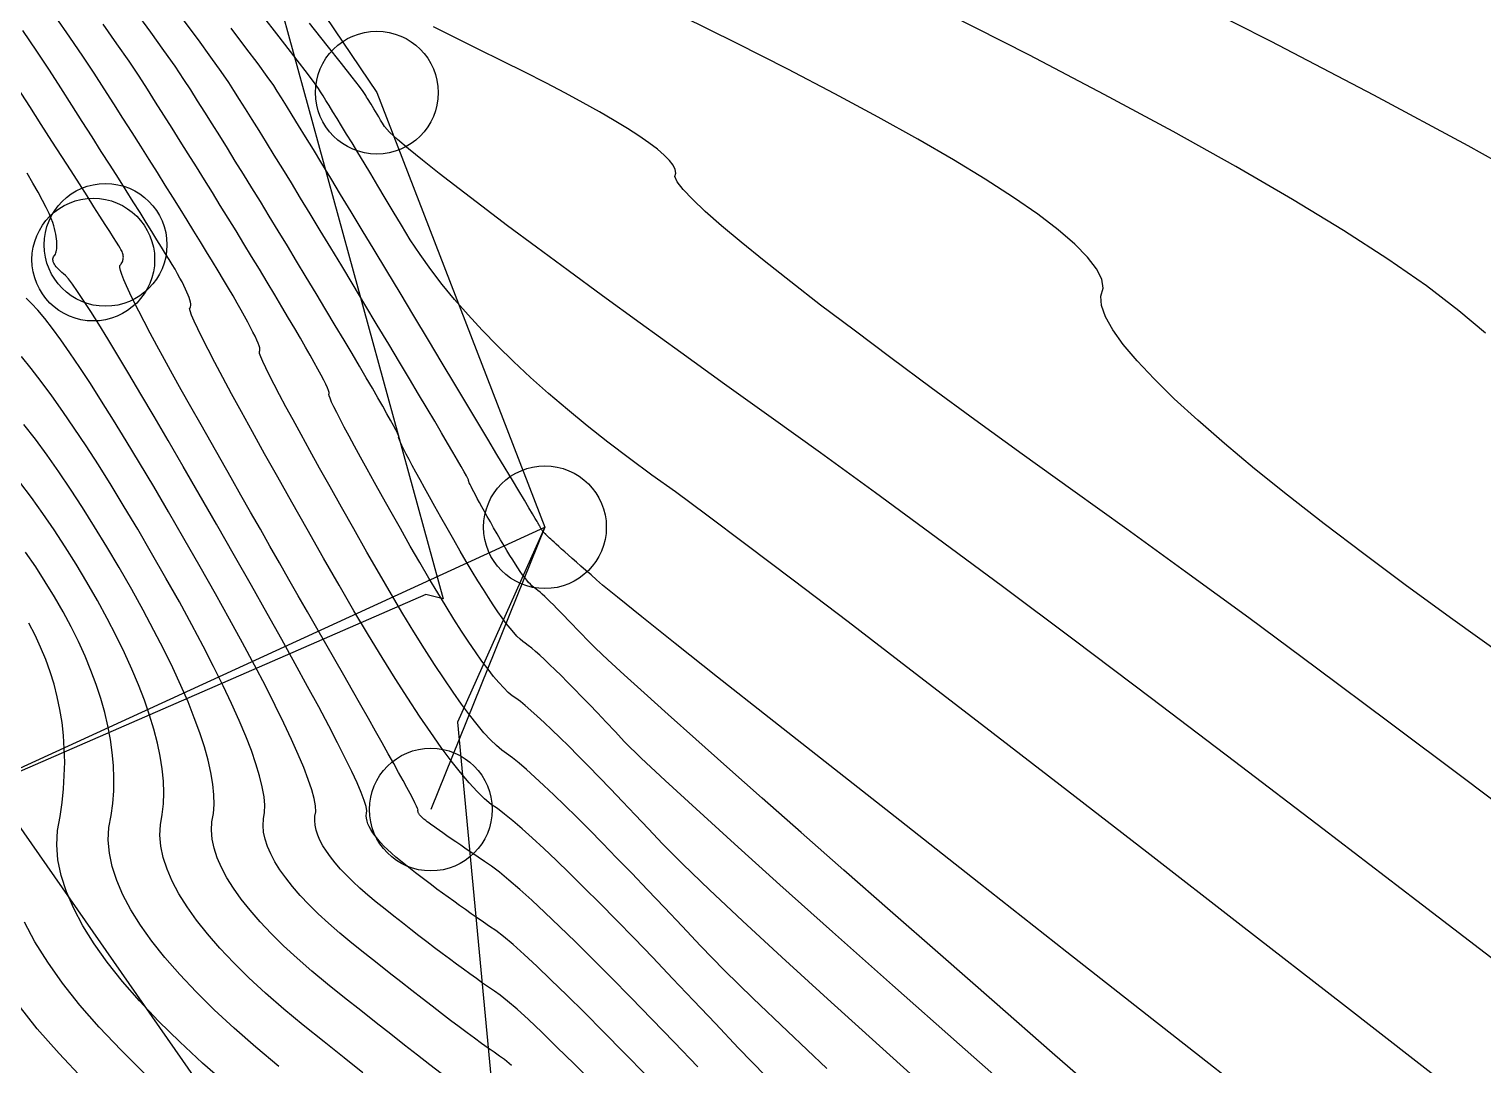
# Model space of a CAD drawing. Extents: x 83 to 1412852, y -76 to 4931706.
# Drawn here: x 1412642.31 to 1412654.15, y 4931565.56 to 4931574 of the extents above; entities that cross this region are included whole.
import ezdxf

# ---------------------------------------------------------------- set-up
doc = ezdxf.new("R2010")
doc.units = 0
doc.header["$MEASUREMENT"] = 0
doc.header["$PDMODE"] = 33
doc.header["$PDSIZE"] = 1
doc.layers.get('0').update_dxf_attribs({"color": 1, "linetype": 'CONTINUOUS'})
doc.layers.add('Ground topo-Rev01', color=1, linetype='CONTINUOUS')
doc.layers.add('New scratch layer', color=1, linetype='CONTINUOUS')

msp = doc.modelspace()

# ---------------------------------------------------------------- linework, layer by layer
for points in [[(1412624.31, 4931582.43), (1412625.64, 4931584.3), (1412628.73, 4931586.46), (1412633.2, 4931587.59), (1412637.92, 4931585.4), (1412637.83, 4931584.3), (1412637.83, 4931584.3), (1412645.14, 4931573.48), (1412645.14, 4931573.48), (1412645.14, 4931573.48), (1412646.51, 4931569.94), (1412645.58, 4931567.64)], [(1412625.83, 4931580.38), (1412628.75, 4931581.8), (1412632.64, 4931582.21), (1412634.8, 4931580.2), (1412637.58, 4931576.34), (1412641.3, 4931568.83), (1412646.46, 4931561.43), (1412653.58, 4931556.32), (1412661.21, 4931552.91), (1412664.41, 4931553.01), (1412671.43, 4931552.25), (1412680.76, 4931551.75), (1412690.96, 4931557.29), (1412699.75, 4931563.42), (1412708.32, 4931567.05)], [(1412654.732, 4931572.655), (1412654.031, 4931573.046), (1412653.263, 4931573.459), (1412652.426, 4931573.896), (1412651.522, 4931574.356), (1412650.55, 4931574.838), (1412649.511, 4931575.343), (1412648.522, 4931575.836), (1412647.585, 4931576.315), (1412646.698, 4931576.781), (1412645.862, 4931577.235), (1412645.077, 4931577.675), (1412644.343, 4931578.102), (1412643.66, 4931578.516), (1412643.028, 4931578.917), (1412642.447, 4931579.305), (1412641.916, 4931579.68)], [(1412648.808, 4931565.531), (1412648.486, 4931565.834), (1412648.207, 4931566.101), (1412647.97, 4931566.333), (1412647.777, 4931566.529), (1412647.627, 4931566.69), (1412647.483, 4931566.842), (1412647.346, 4931566.986), (1412647.217, 4931567.121), (1412647.094, 4931567.248), (1412646.978, 4931567.367), (1412646.869, 4931567.478), (1412646.767, 4931567.58), (1412646.671, 4931567.674), (1412646.583, 4931567.759), (1412646.502, 4931567.836), (1412646.427, 4931567.905), (1412646.359, 4931567.966), (1412646.299, 4931568.018), (1412646.245, 4931568.062), (1412646.198, 4931568.097), (1412646.158, 4931568.124), (1412646.114, 4931568.162), (1412646.066, 4931568.209), (1412646.013, 4931568.266), (1412645.957, 4931568.334), (1412645.896, 4931568.411), (1412645.831, 4931568.498), (1412645.762, 4931568.596), (1412645.688, 4931568.704), (1412645.611, 4931568.821), (1412645.529, 4931568.949), (1412645.443, 4931569.087), (1412645.353, 4931569.235), (1412645.259, 4931569.392), (1412645.161, 4931569.56), (1412645.059, 4931569.738), (1412644.952, 4931569.926), (1412644.852, 4931570.103), (1412644.76, 4931570.268), (1412644.674, 4931570.422), (1412644.595, 4931570.564), (1412644.523, 4931570.695), (1412644.458, 4931570.814), (1412644.399, 4931570.922), (1412644.348, 4931571.018), (1412644.304, 4931571.103), (1412644.266, 4931571.177), (1412644.236, 4931571.239), (1412644.212, 4931571.289), (1412644.195, 4931571.329), (1412644.185, 4931571.356), (1412644.183, 4931571.373), (1412644.187, 4931571.377), (1412644.188, 4931571.386), (1412644.186, 4931571.4), (1412644.181, 4931571.417), (1412644.173, 4931571.439), (1412644.162, 4931571.465), (1412644.148, 4931571.495), (1412644.131, 4931571.529), (1412644.112, 4931571.568), (1412644.089, 4931571.611), (1412644.063, 4931571.658), (1412644.035, 4931571.709), (1412644.003, 4931571.765), (1412643.969, 4931571.824), (1412643.931, 4931571.888), (1412643.891, 4931571.956), (1412643.847, 4931572.029), (1412643.801, 4931572.104), (1412643.753, 4931572.183), (1412643.703, 4931572.266), (1412643.65, 4931572.351), (1412643.595, 4931572.44), (1412643.538, 4931572.533), (1412643.478, 4931572.628), (1412643.416, 4931572.727), (1412643.352, 4931572.829), (1412643.286, 4931572.935), (1412643.217, 4931573.044), (1412643.146, 4931573.156), (1412643.072, 4931573.271), (1412642.997, 4931573.39), (1412642.919, 4931573.512), (1412642.838, 4931573.638), (1412642.745, 4931573.778), (1412642.64, 4931573.932), (1412642.521, 4931574.101)], [(1412649.712, 4931565.288), (1412649.236, 4931565.715), (1412648.812, 4931566.099), (1412648.44, 4931566.439), (1412648.12, 4931566.735), (1412647.851, 4931566.987), (1412647.633, 4931567.196), (1412647.468, 4931567.361), (1412647.354, 4931567.482), (1412647.246, 4931567.597), (1412647.142, 4931567.706), (1412647.044, 4931567.809), (1412646.951, 4931567.905), (1412646.864, 4931567.995), (1412646.781, 4931568.078), (1412646.704, 4931568.156), (1412646.632, 4931568.226), (1412646.565, 4931568.291), (1412646.504, 4931568.349), (1412646.447, 4931568.402), (1412646.396, 4931568.447), (1412646.35, 4931568.487), (1412646.31, 4931568.52), (1412646.274, 4931568.547), (1412646.244, 4931568.567), (1412646.211, 4931568.595), (1412646.174, 4931568.631), (1412646.134, 4931568.674), (1412646.092, 4931568.725), (1412646.046, 4931568.784), (1412645.996, 4931568.85), (1412645.944, 4931568.924), (1412645.889, 4931569.005), (1412645.83, 4931569.094), (1412645.768, 4931569.191), (1412645.704, 4931569.295), (1412645.636, 4931569.407), (1412645.564, 4931569.526), (1412645.49, 4931569.653), (1412645.413, 4931569.787), (1412645.332, 4931569.93), (1412645.257, 4931570.063), (1412645.187, 4931570.188), (1412645.122, 4931570.304), (1412645.062, 4931570.412), (1412645.007, 4931570.511), (1412644.958, 4931570.601), (1412644.914, 4931570.682), (1412644.875, 4931570.755), (1412644.842, 4931570.82), (1412644.813, 4931570.875), (1412644.79, 4931570.922), (1412644.772, 4931570.96), (1412644.76, 4931570.99), (1412644.752, 4931571.011), (1412644.75, 4931571.023), (1412644.753, 4931571.027), (1412644.752, 4931571.037), (1412644.747, 4931571.053), (1412644.738, 4931571.075), (1412644.724, 4931571.104), (1412644.707, 4931571.139), (1412644.686, 4931571.18), (1412644.66, 4931571.228), (1412644.63, 4931571.281), (1412644.597, 4931571.341), (1412644.559, 4931571.408), (1412644.517, 4931571.48), (1412644.471, 4931571.559), (1412644.421, 4931571.644), (1412644.366, 4931571.735), (1412644.308, 4931571.833), (1412644.246, 4931571.937), (1412644.183, 4931572.041), (1412644.12, 4931572.145), (1412644.057, 4931572.249), (1412643.993, 4931572.353), (1412643.929, 4931572.458), (1412643.865, 4931572.562), (1412643.8, 4931572.667), (1412643.735, 4931572.771), (1412643.67, 4931572.876), (1412643.604, 4931572.981), (1412643.538, 4931573.086), (1412643.472, 4931573.191), (1412643.405, 4931573.297), (1412643.338, 4931573.402), (1412643.271, 4931573.507), (1412643.204, 4931573.613), (1412643.121, 4931573.736), (1412643.023, 4931573.878), (1412642.91, 4931574.037)], [(1412650.493, 4931565.193), (1412649.888, 4931565.727), (1412649.342, 4931566.211), (1412648.854, 4931566.645), (1412648.425, 4931567.028), (1412648.054, 4931567.362), (1412647.742, 4931567.645), (1412647.489, 4931567.878), (1412647.295, 4931568.06), (1412647.159, 4931568.193), (1412647.082, 4931568.275), (1412647.008, 4931568.353), (1412646.938, 4931568.427), (1412646.872, 4931568.496), (1412646.809, 4931568.561), (1412646.75, 4931568.622), (1412646.694, 4931568.679), (1412646.641, 4931568.731), (1412646.593, 4931568.779), (1412646.547, 4931568.823), (1412646.506, 4931568.863), (1412646.468, 4931568.898), (1412646.433, 4931568.929), (1412646.402, 4931568.956), (1412646.374, 4931568.978), (1412646.35, 4931568.996), (1412646.33, 4931569.01), (1412646.307, 4931569.029), (1412646.282, 4931569.053), (1412646.256, 4931569.083), (1412646.227, 4931569.117), (1412646.195, 4931569.157), (1412646.162, 4931569.202), (1412646.127, 4931569.252), (1412646.089, 4931569.307), (1412646.049, 4931569.367), (1412646.008, 4931569.432), (1412645.964, 4931569.503), (1412645.918, 4931569.579), (1412645.869, 4931569.66), (1412645.819, 4931569.746), (1412645.767, 4931569.837), (1412645.712, 4931569.933), (1412645.661, 4931570.023), (1412645.613, 4931570.108), (1412645.569, 4931570.187), (1412645.529, 4931570.26), (1412645.492, 4931570.327), (1412645.459, 4931570.388), (1412645.429, 4931570.443), (1412645.403, 4931570.492), (1412645.38, 4931570.536), (1412645.361, 4931570.573), (1412645.345, 4931570.605), (1412645.333, 4931570.631), (1412645.324, 4931570.651), (1412645.319, 4931570.665), (1412645.318, 4931570.674), (1412645.32, 4931570.676), (1412645.317, 4931570.687), (1412645.308, 4931570.706), (1412645.295, 4931570.733), (1412645.276, 4931570.769), (1412645.252, 4931570.813), (1412645.223, 4931570.865), (1412645.188, 4931570.926), (1412645.149, 4931570.995), (1412645.104, 4931571.072), (1412645.054, 4931571.158), (1412644.999, 4931571.251), (1412644.938, 4931571.354), (1412644.873, 4931571.464), (1412644.802, 4931571.583), (1412644.726, 4931571.71), (1412644.645, 4931571.845), (1412644.565, 4931571.977), (1412644.487, 4931572.106), (1412644.411, 4931572.232), (1412644.336, 4931572.355), (1412644.263, 4931572.475), (1412644.192, 4931572.592), (1412644.122, 4931572.705), (1412644.054, 4931572.816), (1412643.987, 4931572.923), (1412643.923, 4931573.027), (1412643.86, 4931573.129), (1412643.798, 4931573.227), (1412643.738, 4931573.322), (1412643.68, 4931573.413), (1412643.624, 4931573.502), (1412643.569, 4931573.588), (1412643.496, 4931573.695), (1412643.406, 4931573.823), (1412643.298, 4931573.973), (1412643.172, 4931574.145)], [(1412651.144, 4931565.222), (1412650.643, 4931565.66), (1412650.172, 4931566.071), (1412649.732, 4931566.456), (1412649.323, 4931566.815), (1412648.944, 4931567.147), (1412648.597, 4931567.453), (1412648.28, 4931567.733), (1412647.993, 4931567.987), (1412647.738, 4931568.214), (1412647.513, 4931568.415), (1412647.319, 4931568.59), (1412647.155, 4931568.738), (1412647.023, 4931568.86), (1412646.921, 4931568.955), (1412646.85, 4931569.025), (1412646.81, 4931569.068), (1412646.771, 4931569.109), (1412646.734, 4931569.147), (1412646.7, 4931569.184), (1412646.667, 4931569.218), (1412646.635, 4931569.25), (1412646.606, 4931569.279), (1412646.579, 4931569.307), (1412646.553, 4931569.332), (1412646.53, 4931569.355), (1412646.508, 4931569.376), (1412646.488, 4931569.394), (1412646.47, 4931569.41), (1412646.453, 4931569.424), (1412646.439, 4931569.436), (1412646.426, 4931569.446), (1412646.416, 4931569.453), (1412646.404, 4931569.463), (1412646.391, 4931569.476), (1412646.377, 4931569.491), (1412646.362, 4931569.509), (1412646.345, 4931569.53), (1412646.328, 4931569.553), (1412646.309, 4931569.579), (1412646.29, 4931569.608), (1412646.269, 4931569.64), (1412646.247, 4931569.674), (1412646.224, 4931569.711), (1412646.2, 4931569.751), (1412646.174, 4931569.793), (1412646.148, 4931569.838), (1412646.121, 4931569.886), (1412646.092, 4931569.936), (1412646.065, 4931569.984), (1412646.04, 4931570.028), (1412646.017, 4931570.069), (1412645.996, 4931570.107), (1412645.977, 4931570.142), (1412645.959, 4931570.174), (1412645.944, 4931570.203), (1412645.93, 4931570.229), (1412645.918, 4931570.252), (1412645.908, 4931570.272), (1412645.9, 4931570.288), (1412645.893, 4931570.302), (1412645.889, 4931570.313), (1412645.886, 4931570.32), (1412645.886, 4931570.324), (1412645.887, 4931570.326), (1412645.881, 4931570.337), (1412645.87, 4931570.359), (1412645.852, 4931570.392), (1412645.828, 4931570.434), (1412645.797, 4931570.487), (1412645.76, 4931570.551), (1412645.717, 4931570.624), (1412645.667, 4931570.708), (1412645.612, 4931570.803), (1412645.549, 4931570.907), (1412645.481, 4931571.023), (1412645.406, 4931571.148), (1412645.325, 4931571.284), (1412645.237, 4931571.43), (1412645.143, 4931571.586), (1412645.043, 4931571.753), (1412644.947, 4931571.914), (1412644.854, 4931572.068), (1412644.765, 4931572.216), (1412644.679, 4931572.357), (1412644.597, 4931572.492), (1412644.518, 4931572.621), (1412644.444, 4931572.744), (1412644.373, 4931572.86), (1412644.305, 4931572.97), (1412644.241, 4931573.074), (1412644.181, 4931573.171), (1412644.124, 4931573.262), (1412644.071, 4931573.347), (1412644.022, 4931573.425), (1412643.976, 4931573.497), (1412643.934, 4931573.563), (1412643.872, 4931573.653), (1412643.789, 4931573.769), (1412643.686, 4931573.909), (1412643.563, 4931574.075)], [(1412653.912, 4931565.351), (1412653.015, 4931566.05), (1412652.182, 4931566.697), (1412651.413, 4931567.294), (1412650.709, 4931567.839), (1412650.068, 4931568.334), (1412649.492, 4931568.777), (1412648.98, 4931569.169), (1412648.532, 4931569.51), (1412648.148, 4931569.8), (1412647.829, 4931570.039), (1412647.574, 4931570.227), (1412647.382, 4931570.363), (1412647.199, 4931570.499), (1412647.023, 4931570.633), (1412646.854, 4931570.767), (1412646.693, 4931570.899), (1412646.539, 4931571.03), (1412646.393, 4931571.16), (1412646.254, 4931571.289), (1412646.123, 4931571.417), (1412645.999, 4931571.544), (1412645.883, 4931571.669), (1412645.774, 4931571.794), (1412645.673, 4931571.917), (1412645.579, 4931572.04), (1412645.492, 4931572.161), (1412645.413, 4931572.281), (1412645.342, 4931572.4), (1412645.274, 4931572.513), (1412645.209, 4931572.62), (1412645.148, 4931572.722), (1412645.09, 4931572.818), (1412645.036, 4931572.908), (1412644.985, 4931572.992), (1412644.938, 4931573.07), (1412644.894, 4931573.143), (1412644.853, 4931573.209), (1412644.816, 4931573.27), (1412644.782, 4931573.325), (1412644.752, 4931573.374), (1412644.725, 4931573.417), (1412644.702, 4931573.455), (1412644.682, 4931573.487), (1412644.665, 4931573.513), (1412644.623, 4931573.57), (1412644.556, 4931573.66), (1412644.463, 4931573.781), (1412644.344, 4931573.935), (1412644.201, 4931574.12)], [(1412654.425, 4931566.274), (1412653.614, 4931566.898), (1412652.848, 4931567.484), (1412652.127, 4931568.033), (1412651.452, 4931568.545), (1412650.822, 4931569.019), (1412650.237, 4931569.457), (1412649.698, 4931569.857), (1412649.204, 4931570.22), (1412648.755, 4931570.545), (1412648.352, 4931570.834), (1412647.973, 4931571.106), (1412647.618, 4931571.362), (1412647.287, 4931571.601), (1412646.98, 4931571.825), (1412646.698, 4931572.031), (1412646.44, 4931572.222), (1412646.205, 4931572.396), (1412645.996, 4931572.554), (1412645.81, 4931572.696), (1412645.648, 4931572.821), (1412645.511, 4931572.93), (1412645.398, 4931573.023), (1412645.309, 4931573.099), (1412645.244, 4931573.159), (1412645.203, 4931573.203), (1412645.187, 4931573.231), (1412645.171, 4931573.257), (1412645.156, 4931573.282), (1412645.142, 4931573.305), (1412645.129, 4931573.327), (1412645.116, 4931573.348), (1412645.104, 4931573.367), (1412645.093, 4931573.385), (1412645.083, 4931573.402), (1412645.074, 4931573.417), (1412645.065, 4931573.432), (1412645.057, 4931573.444), (1412645.05, 4931573.456), (1412645.044, 4931573.466), (1412645.039, 4931573.474), (1412645.034, 4931573.482), (1412645.03, 4931573.488), (1412644.999, 4931573.529), (1412644.939, 4931573.605), (1412644.851, 4931573.717), (1412644.735, 4931573.865), (1412644.592, 4931574.047)], [(1412654.309, 4931568.901), (1412653.907, 4931569.189), (1412653.531, 4931569.462), (1412653.181, 4931569.722), (1412652.858, 4931569.968), (1412652.561, 4931570.2), (1412652.29, 4931570.417), (1412652.046, 4931570.621), (1412651.829, 4931570.811), (1412651.637, 4931570.986), (1412651.473, 4931571.148), (1412651.334, 4931571.296), (1412651.222, 4931571.429), (1412651.137, 4931571.549), (1412651.077, 4931571.654), (1412651.044, 4931571.746), (1412651.038, 4931571.823), (1412651.058, 4931571.887), (1412651.047, 4931571.961), (1412651.005, 4931572.045), (1412650.931, 4931572.14), (1412650.827, 4931572.246), (1412650.691, 4931572.362), (1412650.525, 4931572.489), (1412650.327, 4931572.626), (1412650.098, 4931572.774), (1412649.838, 4931572.932), (1412649.547, 4931573.101), (1412649.225, 4931573.281), (1412648.872, 4931573.471), (1412648.488, 4931573.671), (1412648.072, 4931573.882), (1412647.626, 4931574.104)], [(1412654.172, 4931571.52), (1412653.957, 4931571.704), (1412653.692, 4931571.905), (1412653.378, 4931572.124), (1412653.015, 4931572.358), (1412652.602, 4931572.61), (1412652.14, 4931572.878), (1412651.628, 4931573.163), (1412651.067, 4931573.465), (1412650.457, 4931573.784), (1412649.797, 4931574.119)], [(1412648.307, 4931565.47), (1412648.086, 4931565.697), (1412647.899, 4931565.897), (1412647.72, 4931566.086), (1412647.55, 4931566.265), (1412647.389, 4931566.434), (1412647.236, 4931566.592), (1412647.092, 4931566.74), (1412646.956, 4931566.877), (1412646.829, 4931567.004), (1412646.711, 4931567.121), (1412646.601, 4931567.227), (1412646.5, 4931567.323), (1412646.407, 4931567.409), (1412646.323, 4931567.484), (1412646.247, 4931567.549), (1412646.18, 4931567.604), (1412646.122, 4931567.648), (1412646.072, 4931567.682), (1412646.017, 4931567.728), (1412645.957, 4931567.787), (1412645.892, 4931567.858), (1412645.822, 4931567.942), (1412645.746, 4931568.038), (1412645.665, 4931568.147), (1412645.579, 4931568.268), (1412645.488, 4931568.402), (1412645.392, 4931568.548), (1412645.29, 4931568.707), (1412645.183, 4931568.879), (1412645.071, 4931569.062), (1412644.954, 4931569.259), (1412644.832, 4931569.468), (1412644.705, 4931569.689), (1412644.572, 4931569.923), (1412644.448, 4931570.143), (1412644.333, 4931570.348), (1412644.226, 4931570.539), (1412644.128, 4931570.716), (1412644.038, 4931570.879), (1412643.957, 4931571.027), (1412643.885, 4931571.161), (1412643.821, 4931571.281), (1412643.766, 4931571.387), (1412643.719, 4931571.478), (1412643.681, 4931571.556), (1412643.652, 4931571.619), (1412643.631, 4931571.667), (1412643.618, 4931571.702), (1412643.615, 4931571.722), (1412643.62, 4931571.728), (1412643.623, 4931571.736), (1412643.624, 4931571.746), (1412643.624, 4931571.759), (1412643.621, 4931571.774), (1412643.617, 4931571.791), (1412643.611, 4931571.81), (1412643.603, 4931571.831), (1412643.593, 4931571.854), (1412643.582, 4931571.88), (1412643.568, 4931571.908), (1412643.553, 4931571.938), (1412643.536, 4931571.97), (1412643.517, 4931572.004), (1412643.496, 4931572.041), (1412643.473, 4931572.08), (1412643.448, 4931572.121), (1412643.419, 4931572.168), (1412643.386, 4931572.222), (1412643.349, 4931572.282), (1412643.307, 4931572.35), (1412643.261, 4931572.423), (1412643.211, 4931572.503), (1412643.156, 4931572.59), (1412643.098, 4931572.683), (1412643.035, 4931572.783), (1412642.967, 4931572.889), (1412642.895, 4931573.001), (1412642.82, 4931573.121), (1412642.739, 4931573.246), (1412642.655, 4931573.379), (1412642.566, 4931573.518), (1412642.473, 4931573.663), (1412642.37, 4931573.819), (1412642.256, 4931573.987)], [(1412652.421, 4931565.177), (1412651.554, 4931565.857), (1412650.762, 4931566.479), (1412650.044, 4931567.044), (1412649.401, 4931567.55), (1412648.832, 4931567.998), (1412648.337, 4931568.388), (1412647.917, 4931568.72), (1412647.571, 4931568.994), (1412647.3, 4931569.211), (1412647.102, 4931569.369), (1412646.98, 4931569.469), (1412646.931, 4931569.511), (1412646.886, 4931569.551), (1412646.843, 4931569.588), (1412646.803, 4931569.623), (1412646.766, 4931569.656), (1412646.731, 4931569.686), (1412646.7, 4931569.714), (1412646.671, 4931569.739), (1412646.645, 4931569.762), (1412646.622, 4931569.783), (1412646.601, 4931569.801), (1412646.584, 4931569.817), (1412646.569, 4931569.831), (1412646.557, 4931569.842), (1412646.547, 4931569.85), (1412646.541, 4931569.857), (1412646.537, 4931569.861), (1412646.534, 4931569.864), (1412646.53, 4931569.868), (1412646.527, 4931569.871), (1412646.524, 4931569.874), (1412646.521, 4931569.877), (1412646.519, 4931569.88), (1412646.516, 4931569.882), (1412646.514, 4931569.885), (1412646.512, 4931569.887), (1412646.51, 4931569.889), (1412646.508, 4931569.89), (1412646.506, 4931569.892), (1412646.505, 4931569.893), (1412646.504, 4931569.894), (1412646.502, 4931569.895), (1412646.501, 4931569.896), (1412646.5, 4931569.897), (1412646.499, 4931569.898), (1412646.498, 4931569.899), (1412646.497, 4931569.901), (1412646.495, 4931569.903), (1412646.493, 4931569.905), (1412646.492, 4931569.907), (1412646.49, 4931569.91), (1412646.488, 4931569.913), (1412646.486, 4931569.916), (1412646.484, 4931569.919), (1412646.482, 4931569.923), (1412646.479, 4931569.927), (1412646.477, 4931569.931), (1412646.475, 4931569.935), (1412646.472, 4931569.94), (1412646.47, 4931569.944), (1412646.467, 4931569.948), (1412646.465, 4931569.952), (1412646.463, 4931569.955), (1412646.462, 4931569.958), (1412646.46, 4931569.961), (1412646.459, 4931569.964), (1412646.457, 4931569.966), (1412646.456, 4931569.968), (1412646.455, 4931569.97), (1412646.455, 4931569.972), (1412646.454, 4931569.973), (1412646.454, 4931569.974), (1412646.453, 4931569.975), (1412646.453, 4931569.975), (1412646.453, 4931569.975), (1412646.446, 4931569.988), (1412646.431, 4931570.012), (1412646.409, 4931570.05), (1412646.379, 4931570.099), (1412646.342, 4931570.161), (1412646.298, 4931570.236), (1412646.245, 4931570.323), (1412646.186, 4931570.422), (1412646.119, 4931570.533), (1412646.045, 4931570.657), (1412645.963, 4931570.794), (1412645.874, 4931570.942), (1412645.777, 4931571.104), (1412645.673, 4931571.277), (1412645.561, 4931571.463), (1412645.442, 4931571.661), (1412645.329, 4931571.85), (1412645.221, 4931572.029), (1412645.118, 4931572.199), (1412645.022, 4931572.359), (1412644.931, 4931572.51), (1412644.845, 4931572.651), (1412644.766, 4931572.782), (1412644.691, 4931572.904), (1412644.623, 4931573.017), (1412644.56, 4931573.12), (1412644.502, 4931573.213), (1412644.451, 4931573.297), (1412644.404, 4931573.372), (1412644.364, 4931573.437), (1412644.329, 4931573.492), (1412644.3, 4931573.538), (1412644.247, 4931573.612), (1412644.172, 4931573.714), (1412644.074, 4931573.845), (1412643.954, 4931574.005)], [(1412654.679, 4931567.38), (1412654.014, 4931567.882), (1412653.387, 4931568.353), (1412652.797, 4931568.792), (1412652.244, 4931569.201), (1412651.729, 4931569.578), (1412651.251, 4931569.924), (1412650.81, 4931570.239), (1412650.398, 4931570.536), (1412650.013, 4931570.815), (1412649.657, 4931571.076), (1412649.329, 4931571.319), (1412649.029, 4931571.544), (1412648.756, 4931571.75), (1412648.512, 4931571.939), (1412648.296, 4931572.109), (1412648.108, 4931572.262), (1412647.948, 4931572.396), (1412647.816, 4931572.513), (1412647.712, 4931572.611), (1412647.636, 4931572.691), (1412647.588, 4931572.754), (1412647.569, 4931572.798), (1412647.577, 4931572.824), (1412647.572, 4931572.854), (1412647.555, 4931572.889), (1412647.525, 4931572.928), (1412647.482, 4931572.972), (1412647.426, 4931573.02), (1412647.357, 4931573.072), (1412647.276, 4931573.128), (1412647.182, 4931573.189), (1412647.075, 4931573.254), (1412646.955, 4931573.324), (1412646.822, 4931573.398), (1412646.677, 4931573.476), (1412646.518, 4931573.559), (1412646.347, 4931573.646), (1412646.164, 4931573.737), (1412645.967, 4931573.833), (1412645.78, 4931573.926), (1412645.603, 4931574.016)], [(1412647.755, 4931565.544), (1412647.563, 4931565.745), (1412647.381, 4931565.934), (1412647.209, 4931566.11), (1412647.049, 4931566.273), (1412646.898, 4931566.424), (1412646.758, 4931566.563), (1412646.629, 4931566.688), (1412646.51, 4931566.802), (1412646.402, 4931566.902), (1412646.304, 4931566.99), (1412646.217, 4931567.066), (1412646.14, 4931567.129), (1412646.074, 4931567.179), (1412646.018, 4931567.217), (1412645.965, 4931567.253), (1412645.915, 4931567.287), (1412645.869, 4931567.319), (1412645.825, 4931567.349), (1412645.784, 4931567.377), (1412645.746, 4931567.403), (1412645.711, 4931567.427), (1412645.679, 4931567.45), (1412645.65, 4931567.47), (1412645.624, 4931567.488), (1412645.601, 4931567.504), (1412645.581, 4931567.519), (1412645.564, 4931567.531), (1412645.55, 4931567.541), (1412645.539, 4931567.55), (1412645.531, 4931567.556), (1412645.523, 4931567.563), (1412645.516, 4931567.569), (1412645.509, 4931567.575), (1412645.504, 4931567.581), (1412645.498, 4931567.586), (1412645.493, 4931567.592), (1412645.489, 4931567.597), (1412645.485, 4931567.602), (1412645.482, 4931567.607), (1412645.48, 4931567.612), (1412645.478, 4931567.617), (1412645.476, 4931567.621), (1412645.475, 4931567.626), (1412645.475, 4931567.63), (1412645.475, 4931567.634), (1412645.476, 4931567.638), (1412645.472, 4931567.65), (1412645.464, 4931567.669), (1412645.451, 4931567.695), (1412645.433, 4931567.73), (1412645.411, 4931567.772), (1412645.385, 4931567.821), (1412645.354, 4931567.878), (1412645.318, 4931567.943), (1412645.278, 4931568.015), (1412645.233, 4931568.095), (1412645.184, 4931568.183), (1412645.13, 4931568.278), (1412645.072, 4931568.381), (1412645.009, 4931568.491), (1412644.942, 4931568.609), (1412644.87, 4931568.735), (1412644.797, 4931568.862), (1412644.724, 4931568.99), (1412644.65, 4931569.119), (1412644.575, 4931569.25), (1412644.5, 4931569.382), (1412644.423, 4931569.515), (1412644.347, 4931569.65), (1412644.269, 4931569.786), (1412644.191, 4931569.923), (1412644.112, 4931570.062), (1412644.033, 4931570.202), (1412643.953, 4931570.343), (1412643.872, 4931570.485), (1412643.79, 4931570.629), (1412643.708, 4931570.774), (1412643.625, 4931570.92), (1412643.547, 4931571.058), (1412643.476, 4931571.187), (1412643.409, 4931571.307), (1412643.348, 4931571.419), (1412643.293, 4931571.521), (1412643.244, 4931571.616), (1412643.2, 4931571.701), (1412643.161, 4931571.778), (1412643.128, 4931571.846), (1412643.101, 4931571.905), (1412643.079, 4931571.956), (1412643.063, 4931571.998), (1412643.052, 4931572.031), (1412643.047, 4931572.056), (1412643.047, 4931572.071), (1412643.053, 4931572.079), (1412643.058, 4931572.086), (1412643.063, 4931572.093), (1412643.067, 4931572.101), (1412643.07, 4931572.109), (1412643.072, 4931572.116), (1412643.074, 4931572.124), (1412643.074, 4931572.133), (1412643.075, 4931572.141), (1412643.074, 4931572.149), (1412643.073, 4931572.158), (1412643.071, 4931572.167), (1412643.068, 4931572.176), (1412643.064, 4931572.185), (1412643.06, 4931572.194), (1412643.055, 4931572.203), (1412643.05, 4931572.212), (1412643.038, 4931572.232), (1412643.019, 4931572.261), (1412642.995, 4931572.299), (1412642.964, 4931572.348), (1412642.927, 4931572.406), (1412642.884, 4931572.474), (1412642.835, 4931572.551), (1412642.779, 4931572.639), (1412642.717, 4931572.736), (1412642.649, 4931572.842), (1412642.574, 4931572.959), (1412642.493, 4931573.085), (1412642.406, 4931573.221), (1412642.313, 4931573.367), (1412642.213, 4931573.523)], [(1412647.337, 4931565.473), (1412647.156, 4931565.66), (1412646.987, 4931565.831), (1412646.831, 4931565.987), (1412646.689, 4931566.128), (1412646.559, 4931566.254), (1412646.443, 4931566.364), (1412646.34, 4931566.46), (1412646.25, 4931566.54), (1412646.173, 4931566.605), (1412646.109, 4931566.654), (1412646.058, 4931566.689), (1412646.008, 4931566.723), (1412645.959, 4931566.757), (1412645.91, 4931566.791), (1412645.862, 4931566.825), (1412645.814, 4931566.859), (1412645.767, 4931566.893), (1412645.721, 4931566.926), (1412645.675, 4931566.959), (1412645.63, 4931566.993), (1412645.586, 4931567.026), (1412645.542, 4931567.059), (1412645.499, 4931567.092), (1412645.456, 4931567.124), (1412645.415, 4931567.157), (1412645.373, 4931567.189), (1412645.333, 4931567.222), (1412645.295, 4931567.253), (1412645.26, 4931567.284), (1412645.227, 4931567.314), (1412645.198, 4931567.343), (1412645.171, 4931567.371), (1412645.147, 4931567.399), (1412645.126, 4931567.426), (1412645.107, 4931567.452), (1412645.091, 4931567.477), (1412645.078, 4931567.501), (1412645.068, 4931567.525), (1412645.061, 4931567.547), (1412645.056, 4931567.569), (1412645.054, 4931567.59), (1412645.055, 4931567.611), (1412645.059, 4931567.63), (1412645.053, 4931567.665), (1412645.038, 4931567.714), (1412645.013, 4931567.778), (1412644.979, 4931567.857), (1412644.936, 4931567.951), (1412644.883, 4931568.06), (1412644.82, 4931568.184), (1412644.748, 4931568.322), (1412644.667, 4931568.476), (1412644.576, 4931568.644), (1412644.476, 4931568.827), (1412644.366, 4931569.025), (1412644.247, 4931569.238), (1412644.118, 4931569.465), (1412643.98, 4931569.708), (1412643.833, 4931569.965), (1412643.693, 4931570.208), (1412643.562, 4931570.434), (1412643.439, 4931570.646), (1412643.325, 4931570.842), (1412643.218, 4931571.023), (1412643.12, 4931571.189), (1412643.03, 4931571.339), (1412642.948, 4931571.474), (1412642.874, 4931571.594), (1412642.809, 4931571.698), (1412642.751, 4931571.787), (1412642.702, 4931571.861), (1412642.661, 4931571.92), (1412642.629, 4931571.963), (1412642.604, 4931571.991), (1412642.588, 4931572.003), (1412642.573, 4931572.016), (1412642.56, 4931572.028), (1412642.548, 4931572.039), (1412642.537, 4931572.05), (1412642.528, 4931572.061), (1412642.52, 4931572.072), (1412642.513, 4931572.082), (1412642.508, 4931572.091), (1412642.504, 4931572.101), (1412642.502, 4931572.11), (1412642.501, 4931572.119), (1412642.501, 4931572.127), (1412642.502, 4931572.135), (1412642.506, 4931572.142), (1412642.51, 4931572.15), (1412642.516, 4931572.157), (1412642.521, 4931572.165), (1412642.525, 4931572.174), (1412642.528, 4931572.184), (1412642.531, 4931572.196), (1412642.533, 4931572.208), (1412642.534, 4931572.222), (1412642.534, 4931572.237), (1412642.534, 4931572.253), (1412642.532, 4931572.27), (1412642.53, 4931572.288), (1412642.527, 4931572.307), (1412642.524, 4931572.328), (1412642.519, 4931572.349), (1412642.514, 4931572.372), (1412642.508, 4931572.396), (1412642.501, 4931572.421), (1412642.488, 4931572.454), (1412642.47, 4931572.495), (1412642.446, 4931572.545), (1412642.416, 4931572.602), (1412642.38, 4931572.668), (1412642.338, 4931572.742), (1412642.291, 4931572.825)], [(1412646.904, 4931565.412), (1412646.748, 4931565.568), (1412646.608, 4931565.706), (1412646.484, 4931565.827), (1412646.375, 4931565.929), (1412646.283, 4931566.014), (1412646.206, 4931566.08), (1412646.144, 4931566.129), (1412646.099, 4931566.16), (1412646.051, 4931566.193), (1412646.002, 4931566.227), (1412645.952, 4931566.263), (1412645.899, 4931566.301), (1412645.845, 4931566.341), (1412645.789, 4931566.382), (1412645.731, 4931566.425), (1412645.672, 4931566.469), (1412645.611, 4931566.515), (1412645.548, 4931566.563), (1412645.483, 4931566.613), (1412645.417, 4931566.664), (1412645.349, 4931566.718), (1412645.279, 4931566.772), (1412645.208, 4931566.829), (1412645.135, 4931566.887), (1412645.066, 4931566.944), (1412645.003, 4931566.999), (1412644.945, 4931567.053), (1412644.892, 4931567.105), (1412644.843, 4931567.156), (1412644.8, 4931567.206), (1412644.762, 4931567.254), (1412644.729, 4931567.301), (1412644.7, 4931567.346), (1412644.677, 4931567.39), (1412644.659, 4931567.432), (1412644.646, 4931567.473), (1412644.637, 4931567.513), (1412644.634, 4931567.551), (1412644.636, 4931567.587), (1412644.642, 4931567.623), (1412644.64, 4931567.67), (1412644.63, 4931567.73), (1412644.61, 4931567.802), (1412644.582, 4931567.886), (1412644.546, 4931567.982), (1412644.5, 4931568.09), (1412644.446, 4931568.211), (1412644.383, 4931568.344), (1412644.312, 4931568.489), (1412644.232, 4931568.647), (1412644.143, 4931568.816), (1412644.046, 4931568.998), (1412643.939, 4931569.192), (1412643.825, 4931569.398), (1412643.701, 4931569.617), (1412643.569, 4931569.847), (1412643.442, 4931570.065), (1412643.322, 4931570.271), (1412643.207, 4931570.464), (1412643.098, 4931570.645), (1412642.995, 4931570.813), (1412642.898, 4931570.968), (1412642.806, 4931571.112), (1412642.72, 4931571.242), (1412642.64, 4931571.36), (1412642.566, 4931571.466), (1412642.498, 4931571.559), (1412642.435, 4931571.64), (1412642.378, 4931571.708), (1412642.327, 4931571.763), (1412642.282, 4931571.806)], [(1412646.238, 4931565.556), (1412646.18, 4931565.604), (1412646.139, 4931565.632), (1412646.095, 4931565.663), (1412646.046, 4931565.697), (1412645.993, 4931565.735), (1412645.936, 4931565.777), (1412645.875, 4931565.822), (1412645.81, 4931565.871), (1412645.741, 4931565.923), (1412645.668, 4931565.979), (1412645.591, 4931566.038), (1412645.51, 4931566.101), (1412645.425, 4931566.167), (1412645.335, 4931566.237), (1412645.242, 4931566.311), (1412645.144, 4931566.388), (1412645.042, 4931566.468), (1412644.937, 4931566.552), (1412644.838, 4931566.634), (1412644.747, 4931566.714), (1412644.663, 4931566.792), (1412644.586, 4931566.868), (1412644.516, 4931566.941), (1412644.454, 4931567.013), (1412644.398, 4931567.083), (1412644.35, 4931567.15), (1412644.309, 4931567.215), (1412644.276, 4931567.279), (1412644.249, 4931567.34), (1412644.23, 4931567.399), (1412644.218, 4931567.456), (1412644.214, 4931567.511), (1412644.216, 4931567.564), (1412644.226, 4931567.615), (1412644.227, 4931567.675), (1412644.221, 4931567.745), (1412644.207, 4931567.825), (1412644.185, 4931567.914), (1412644.155, 4931568.013), (1412644.118, 4931568.121), (1412644.072, 4931568.239), (1412644.018, 4931568.366), (1412643.957, 4931568.503), (1412643.887, 4931568.649), (1412643.81, 4931568.805), (1412643.725, 4931568.971), (1412643.632, 4931569.146), (1412643.531, 4931569.331), (1412643.422, 4931569.525), (1412643.305, 4931569.729), (1412643.192, 4931569.923), (1412643.082, 4931570.107), (1412642.975, 4931570.282), (1412642.872, 4931570.447), (1412642.772, 4931570.602), (1412642.675, 4931570.748), (1412642.582, 4931570.884), (1412642.493, 4931571.01), (1412642.406, 4931571.127), (1412642.323, 4931571.233), (1412642.244, 4931571.33)], [(1412645.665, 4931565.489), (1412645.572, 4931565.561), (1412645.472, 4931565.639), (1412645.366, 4931565.722), (1412645.253, 4931565.81), (1412645.134, 4931565.904), (1412645.009, 4931566.003), (1412644.877, 4931566.108), (1412644.739, 4931566.218), (1412644.61, 4931566.325), (1412644.49, 4931566.429), (1412644.38, 4931566.531), (1412644.28, 4931566.63), (1412644.189, 4931566.726), (1412644.107, 4931566.82), (1412644.035, 4931566.911), (1412643.972, 4931566.999), (1412643.919, 4931567.085), (1412643.875, 4931567.167), (1412643.84, 4931567.248), (1412643.815, 4931567.325), (1412643.799, 4931567.4), (1412643.793, 4931567.472), (1412643.796, 4931567.541), (1412643.809, 4931567.607), (1412643.814, 4931567.681), (1412643.813, 4931567.761), (1412643.804, 4931567.848), (1412643.788, 4931567.942), (1412643.765, 4931568.043), (1412643.735, 4931568.151), (1412643.698, 4931568.266), (1412643.653, 4931568.388), (1412643.602, 4931568.517), (1412643.543, 4931568.652), (1412643.477, 4931568.795), (1412643.404, 4931568.944), (1412643.324, 4931569.1), (1412643.237, 4931569.264), (1412643.143, 4931569.434), (1412643.041, 4931569.611), (1412642.941, 4931569.781), (1412642.841, 4931569.944), (1412642.743, 4931570.1), (1412642.645, 4931570.25), (1412642.549, 4931570.392), (1412642.453, 4931570.528), (1412642.359, 4931570.656), (1412642.265, 4931570.778)], [(1412645.027, 4931565.497), (1412644.873, 4931565.619), (1412644.711, 4931565.747), (1412644.541, 4931565.883), (1412644.382, 4931566.015), (1412644.234, 4931566.144), (1412644.098, 4931566.27), (1412643.974, 4931566.392), (1412643.861, 4931566.511), (1412643.76, 4931566.627), (1412643.671, 4931566.739), (1412643.594, 4931566.848), (1412643.528, 4931566.954), (1412643.473, 4931567.056), (1412643.431, 4931567.155), (1412643.4, 4931567.251), (1412643.38, 4931567.343), (1412643.373, 4931567.432), (1412643.377, 4931567.517), (1412643.392, 4931567.6), (1412643.401, 4931567.686), (1412643.404, 4931567.777), (1412643.401, 4931567.872), (1412643.391, 4931567.971), (1412643.375, 4931568.074), (1412643.352, 4931568.182), (1412643.323, 4931568.294), (1412643.288, 4931568.41), (1412643.246, 4931568.53), (1412643.199, 4931568.655), (1412643.144, 4931568.784), (1412643.084, 4931568.917), (1412643.017, 4931569.055), (1412642.943, 4931569.196), (1412642.863, 4931569.342), (1412642.777, 4931569.492), (1412642.69, 4931569.638), (1412642.601, 4931569.78), (1412642.511, 4931569.918), (1412642.419, 4931570.052), (1412642.326, 4931570.182), (1412642.231, 4931570.307)], [(1412644.343, 4931565.548), (1412644.153, 4931565.706), (1412643.978, 4931565.86), (1412643.816, 4931566.009), (1412643.668, 4931566.155), (1412643.534, 4931566.297), (1412643.414, 4931566.434), (1412643.308, 4931566.568), (1412643.215, 4931566.698), (1412643.137, 4931566.823), (1412643.072, 4931566.945), (1412643.021, 4931567.063), (1412642.984, 4931567.177), (1412642.961, 4931567.286), (1412642.952, 4931567.392), (1412642.957, 4931567.494), (1412642.975, 4931567.592), (1412642.988, 4931567.691), (1412642.996, 4931567.792), (1412642.998, 4931567.895), (1412642.994, 4931567.999), (1412642.984, 4931568.105), (1412642.97, 4931568.212), (1412642.949, 4931568.321), (1412642.923, 4931568.432), (1412642.891, 4931568.544), (1412642.854, 4931568.658), (1412642.811, 4931568.773), (1412642.763, 4931568.89), (1412642.709, 4931569.009), (1412642.649, 4931569.129), (1412642.584, 4931569.251), (1412642.514, 4931569.374), (1412642.439, 4931569.496), (1412642.361, 4931569.617), (1412642.278, 4931569.736)], [(1412643.925, 4931565.396), (1412643.721, 4931565.575), (1412643.534, 4931565.748), (1412643.362, 4931565.917), (1412643.207, 4931566.082), (1412643.067, 4931566.241), (1412642.944, 4931566.396), (1412642.837, 4931566.547), (1412642.746, 4931566.693), (1412642.671, 4931566.834), (1412642.612, 4931566.971), (1412642.569, 4931567.102), (1412642.542, 4931567.23), (1412642.532, 4931567.353), (1412642.537, 4931567.471), (1412642.559, 4931567.584), (1412642.575, 4931567.697), (1412642.587, 4931567.808), (1412642.594, 4931567.918), (1412642.597, 4931568.027), (1412642.594, 4931568.136), (1412642.587, 4931568.243), (1412642.575, 4931568.349), (1412642.558, 4931568.454), (1412642.536, 4931568.558), (1412642.51, 4931568.661), (1412642.478, 4931568.762), (1412642.442, 4931568.863), (1412642.401, 4931568.963), (1412642.356, 4931569.062), (1412642.305, 4931569.159)], [(1412643.251, 4931565.487), (1412643.056, 4931565.68), (1412642.879, 4931565.867), (1412642.721, 4931566.048), (1412642.58, 4931566.225), (1412642.459, 4931566.396), (1412642.355, 4931566.562), (1412642.27, 4931566.723)], [(1412642.75, 4931565.442), (1412642.552, 4931565.652), (1412642.374, 4931565.855), (1412642.217, 4931566.053)]]:
    msp.add_lwpolyline(points)
at = {"layer": 'Ground topo-Rev01', "color": 7}
for p in [(1412645.14, 4931573.48, 65.74), (1412642.93, 4931572.24, 67.46), (1412642.83, 4931572.12, 67.46), (1412646.51, 4931569.94, 66.18), (1412645.58, 4931567.64, 67.35)]:
    msp.add_point(p, dxfattribs=at)
at = {"layer": 'New scratch layer', "color": 7, "linetype": 'Continuous', "flags": 128}
for points in [[(1412645.681, 4931569.357), (1412645.54, 4931569.392), (1412637.028, 4931565.684), (1412631.942, 4931574.973), (1412626.715, 4931577.798), (1412624.243, 4931581.966), (1412624.863, 4931583.961), (1412628.292, 4931586.489), (1412633.2, 4931587.59), (1412637.445, 4931585.807), (1412644.092, 4931575.149), (1412645.681, 4931569.357)], [(1412636.951, 4931565.556), (1412646.51, 4931569.94), (1412645.797, 4931568.353), (1412646.438, 4931561.55), (1412653.654, 4931556.226), (1412643.323, 4931553.913), (1412640.907, 4931553.618), (1412636.597, 4931554.193), (1412636.223, 4931557.363), (1412634.951, 4931559.684), (1412637.353, 4931561.796), (1412636.951, 4931565.556)]]:
    msp.add_lwpolyline(points, close=True, dxfattribs=at)

doc.saveas('drawing.dxf')
